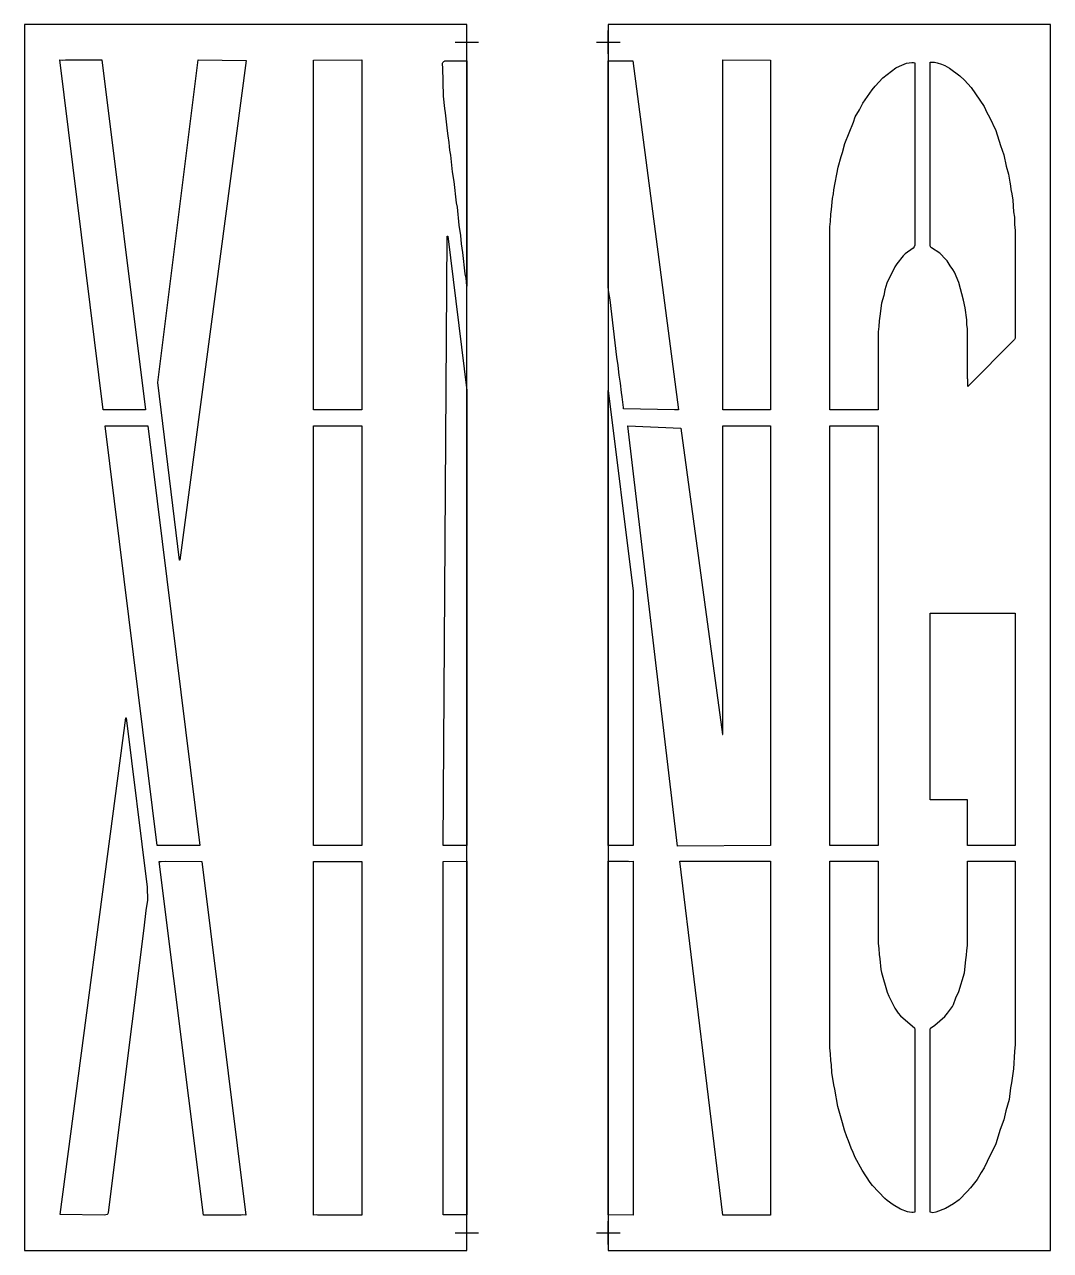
# Model space of a CAD drawing. Header units: inches. Extents: x 0 to 87, y 0 to 104.
import ezdxf

# ---------------------------------------------------------------- set-up
doc = ezdxf.new("R2010")
doc.units = ezdxf.units.IN
doc.header["$MEASUREMENT"] = 0
doc.layers.add('CUT', color=1, linetype='Continuous')
doc.layers.add('REG', color=5, linetype='Continuous')

msp = doc.modelspace()

# ---------------------------------------------------------------- linework, layer by layer
at = {"layer": 'CUT'}
for points in [[(10.03, 71.31), (9.91, 71.3), (6.68, 71.3), (3, 101), (3.23, 100.99), (3.48, 101), (6.55, 101), (10.27, 71.3)], [(13.18, 58.56), (13.15, 58.56), (11.32, 73.64), (14.72, 101), (18.81, 100.96)], [(24.52, 71.3), (24.52, 100.99), (28.62, 101), (28.62, 71.3), (28.4, 71.31), (28.3, 71.3)], [(35.57, 100.87), (35.62, 100.9), (35.67, 100.92), (35.73, 100.93), (37.52, 100.93), (37.52, 81.81), (37.46, 82.47), (37.39, 82.84), (37.18, 84.65), (37.06, 85.39), (37.01, 86.09), (36.86, 86.97), (36.72, 88.51), (36.65, 88.88), (36.44, 90.68), (36.3, 91.49), (36.16, 92.93), (36.09, 93.33), (36.06, 93.66), (36.01, 93.98), (35.95, 94.57), (35.87, 94.98), (35.72, 96.5), (35.65, 96.89), (35.53, 97.92), (35.49, 100.34), (35.45, 100.62), (35.45, 100.68), (35.47, 100.73), (35.49, 100.79), (35.53, 100.84)], [(51.6, 100.93), (55.49, 71.3), (55.22, 71.31), (55.13, 71.3), (50.82, 71.4), (50.81, 71.5), (50.7, 72.42), (50.63, 72.79), (50.55, 73.57), (50.45, 74.26), (50.36, 75.08), (50.26, 75.78), (49.68, 80.64), (49.55, 81.43), (49.52, 81.81), (49.52, 100.93)], [(59.25, 101), (63.29, 100.99), (63.29, 71.3), (59.57, 71.3), (59.48, 71.31), (59.25, 71.3)], [(68.55, 89.25), (68.62, 89.64), (68.65, 89.98), (69.03, 91.89), (69.28, 92.81), (69.4, 93.15), (69.59, 93.91), (70.33, 95.73), (70.48, 96.16), (70.84, 96.77), (71.11, 97.32), (71.9, 98.46), (72.15, 98.77), (72.8, 99.47), (73.93, 100.32), (74.24, 100.48), (74.82, 100.72), (75.28, 100.78), (75.41, 100.78), (75.53, 100.75), (75.53, 85.28), (75.48, 85.13), (75.4, 85.03), (74.72, 84.55), (74.54, 84.39), (73.99, 83.7), (73.83, 83.45), (73.16, 82.07), (72.99, 81.49), (72.89, 81.02), (72.69, 80.36), (72.56, 79.27), (72.49, 78.87), (72.48, 78.39), (72.42, 77.94), (72.42, 71.3), (68.32, 71.3), (68.32, 86.83), (68.38, 87.29), (68.39, 87.9), (68.46, 88.3)], [(79.93, 78.95), (79.8, 79.97), (79.67, 80.63), (79.26, 82.11), (78.88, 82.98), (78.76, 83.22), (78.53, 83.53), (78.27, 83.95), (78.17, 84.08), (77.66, 84.6), (76.95, 85.05), (76.87, 85.15), (76.83, 85.28), (76.83, 100.8), (77.2, 100.8), (77.42, 100.76), (77.79, 100.64), (78.06, 100.53), (78.48, 100.29), (79.35, 99.64), (79.74, 99.28), (80.3, 98.65), (81.42, 97.05), (81.65, 96.55), (81.87, 96.15), (82.39, 95.01), (82.79, 93.73), (83.08, 92.95), (83.28, 91.97), (83.48, 91.31), (83.58, 90.64), (83.65, 90.31), (83.68, 90), (83.76, 89.65), (83.85, 89.09), (83.9, 88.11), (83.97, 87.67), (83.98, 87.03), (84.03, 86.52), (84.04, 77.75), (84.03, 77.43), (84.03, 77.4), (84.01, 77.33), (83.97, 77.27), (80.01, 73.3), (80.01, 73.88), (80, 73.98), (79.99, 78.19), (79.94, 78.56)], [(35.52, 34.36), (35.86, 86.04), (35.9, 86.04), (37.52, 72.96), (37.52, 34.36)], [(49.52, 34.36), (49.52, 72.96), (51.62, 55.93), (51.62, 34.36)], [(14.61, 34.36), (14.52, 34.35), (11.25, 34.36), (6.84, 69.96), (7.02, 69.95), (7.33, 69.97), (10.45, 69.96), (14.86, 34.35)], [(28.62, 69.96), (28.62, 34.35), (24.52, 34.36), (24.52, 69.96)], [(63.29, 34.35), (55.39, 34.31), (51.19, 69.97), (55.69, 69.77), (59.22, 43.77), (59.25, 43.78), (59.25, 69.97), (63.29, 69.96)], [(68.32, 69.96), (72.42, 69.96), (72.42, 34.36), (68.32, 34.35)], [(76.83, 38.23), (76.83, 54.07), (84.04, 54.07), (84.04, 34.35), (80, 34.35), (80, 38.23)], [(10.12, 27.35), (7.11, 3.22), (7.06, 3.12), (7, 3.06), (6.9, 3.02), (6.79, 3), (3.01, 3.04), (8.59, 45.19), (8.61, 45.19), (10.41, 30.81), (10.42, 29.72), (10.28, 28.83)], [(18.52, 3.01), (18.38, 3), (15.18, 3), (11.43, 33.01), (11.6, 33), (11.92, 33.02), (15.03, 33.01), (18.77, 3)], [(24.79, 3.01), (24.52, 3), (24.52, 33.01), (28.62, 33.01), (28.62, 3), (24.89, 3)], [(35.52, 3.01), (35.52, 33.01), (37.52, 33.02), (37.52, 3.01)], [(51.62, 3), (49.52, 3.01), (49.52, 33.02), (51.25, 33.02), (51.36, 33.01), (51.62, 33.02)], [(63.29, 33.02), (63.29, 3), (59.24, 3), (59.24, 3), (55.6, 33.02)], [(72.48, 25.61), (72.49, 25.12), (72.56, 24.73), (72.65, 23.85), (72.7, 23.59), (73.17, 21.91), (73.33, 21.56), (73.82, 20.57), (74.1, 20.14), (74.3, 19.9), (75.12, 19.19), (75.49, 18.9), (75.53, 18.77), (75.53, 3.26), (75.39, 3.22), (75.28, 3.22), (75.07, 3.24), (74.91, 3.28), (74.32, 3.5), (73.68, 3.86), (73.19, 4.23), (72.99, 4.4), (71.95, 5.51), (71.73, 5.78), (71.05, 6.82), (70.47, 7.9), (70.31, 8.3), (70.13, 8.67), (69.91, 9.29), (69.77, 9.63), (69.55, 10.22), (69.4, 10.83), (68.99, 12.21), (68.74, 13.69), (68.65, 14.06), (68.5, 15.1), (68.45, 15.74), (68.39, 16.11), (68.38, 16.69), (68.32, 17.18), (68.32, 33.02), (72.42, 33.02), (72.41, 32.84), (72.42, 32.57), (72.42, 26.05)], [(83.73, 14.22), (83.64, 13.8), (83.52, 12.8), (83.24, 11.86), (83.09, 11.07), (82.78, 10.27), (82.41, 9.05), (81.66, 7.54), (81.42, 7.01), (81.15, 6.62), (80.83, 6.02), (80.25, 5.32), (79.96, 4.99), (79.28, 4.31), (78.82, 3.95), (78.12, 3.55), (77.31, 3.24), (77.05, 3.2), (76.95, 3.21), (76.83, 3.25), (76.83, 18.72), (76.87, 18.85), (77.23, 19.12), (78.06, 19.84), (78.3, 20.12), (78.71, 20.7), (78.8, 20.88), (79.01, 21.42), (79.27, 21.97), (79.73, 23.55), (79.86, 24.67), (79.92, 25.04), (79.94, 25.45), (80, 25.87), (80, 32.56), (80, 32.84), (80, 33.02), (84.03, 33.02), (84.03, 17.47), (83.97, 16.88), (83.91, 15.41)]]:
    msp.add_lwpolyline(points, close=True, dxfattribs=at)
at = {"layer": 'REG'}
for points in [[(0, 0), (37.52, 0), (37.52, 104), (0, 104)], [(49.52, 0), (87.04, 0), (87.04, 104), (49.52, 104)]]:
    msp.add_lwpolyline(points, close=True, dxfattribs=at)
for points in [[(37.52, 101.5), (37.52, 103.5)], [(49.52, 101.5), (49.52, 103.5)], [(36.52, 102.5), (38.52, 102.5)], [(48.52, 102.5), (50.52, 102.5)], [(37.52, 0.5), (37.52, 2.5)], [(49.52, 0.5), (49.52, 2.5)], [(36.52, 1.5), (38.52, 1.5)], [(48.52, 1.5), (50.52, 1.5)]]:
    msp.add_lwpolyline(points, dxfattribs=at)

doc.saveas('drawing.dxf')
